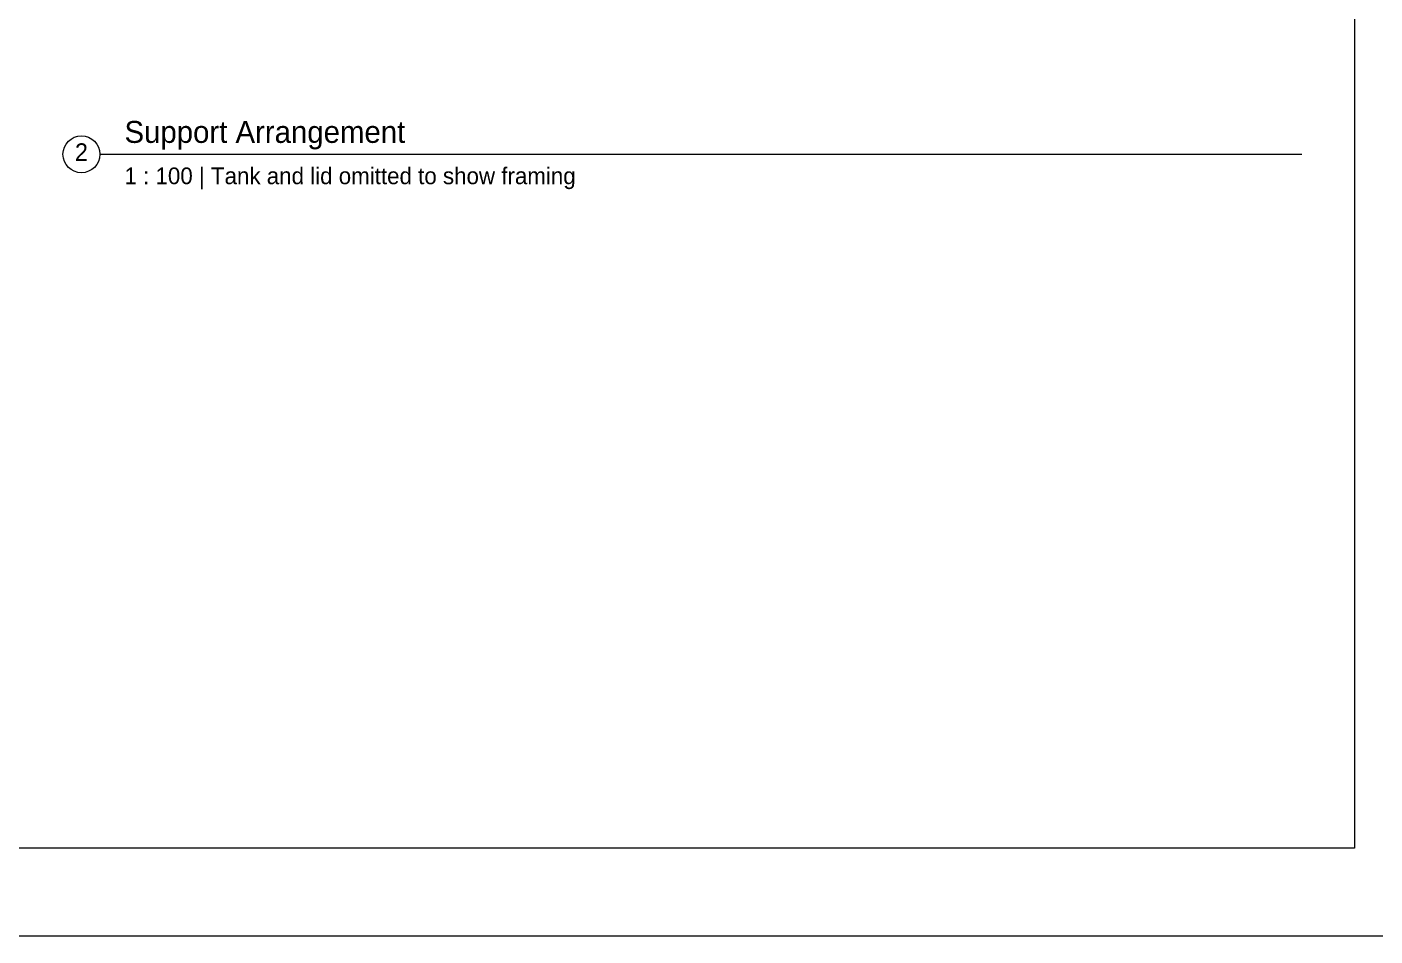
# Paper-space layout '01 Plans' of a CAD drawing. Header units: millimetres. Extents: x 5 to 415, y 7 to 290.
# Drawn here: x 179.9 to 333.4, y 7 to 110.5 of the extents above; entities that cross this region are included whole.
import ezdxf
from ezdxf.enums import TextEntityAlignment as Align

# ---------------------------------------------------------------- set-up
doc = ezdxf.new("R2010")
doc.units = ezdxf.units.MM
doc.layers.add('SHEET', color=7, linetype='Continuous')
doc.layers.add('TEXT', color=7, linetype='Continuous')

# ---------------------------------------------------------------- blocks, each defined once
blk = doc.blocks.new('SHEET_01')
at = {"layer": 'SHEET', "lineweight": 18}
for p, q in [((331, 277), (331, 17)), ((188.3, 96), (325, 96)), ((331, 17), (15, 17)), ((415, 7), (5, 7))]:
    blk.add_line(p, q, dxfattribs=at)
blk.add_circle((186.1, 96), 2.1, dxfattribs=at)
at = {"layer": 'TEXT'}
for s, height, p in [('Support Arrangement', 2.5, (191, 97.3)), ('1 : 100 | Tank and lid omitted to show framing', 1.9, (191, 92.6))]:
    blk.add_text(s, height=height, dxfattribs=at).set_placement(p)
blk.add_text('2', height=2, dxfattribs=at).set_placement((186.1, 95.25), align=Align.CENTER)

psp = doc.layouts.new('01 Plans')

# ---------------------------------------------------------------- block references
psp.add_blockref('SHEET_01', (0, 0))

doc.saveas('drawing.dxf')
